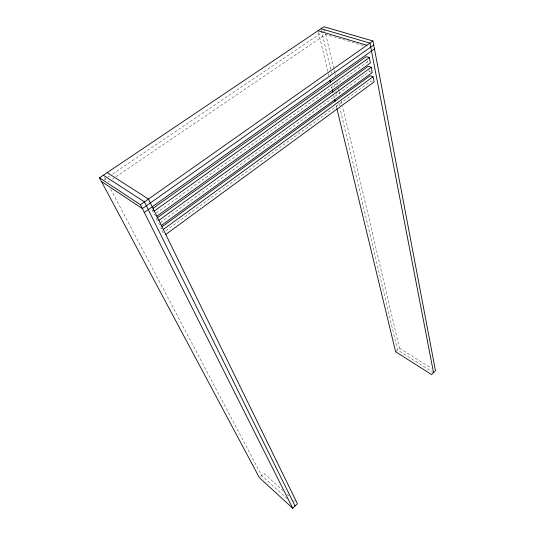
<?xml version="1.0" encoding="UTF-8"?>
<svg xmlns="http://www.w3.org/2000/svg" width="535" height="535" viewBox="0 0 535 535"><rect width="100%" height="100%" fill="white"/><g stroke="black" fill="none" stroke-linecap="round" stroke-linejoin="round"><path stroke-width="0.4" stroke-dasharray="2.67 2.01" d="M260.518 476.578L263.956 473.401L282.814 490.495M395.612 351.736L399.458 348.178L342.701 106.498M165.863 230.719L371.096 80.939L372.601 81.447M371.504 72.312L369.23 71.563L158.741 223.69L160.694 224.994M156.26 213.03L367.324 62.013L368.849 62.495M108.297 181.933L109.675 180.997M112.437 179.125L115.199 177.245M115.888 176.777L325.755 34.367L364.088 45.836M104.265 179.653L105.642 178.717M108.411 176.844L109.795 175.915M112.557 174.042L322.792 31.973M323.481 31.505L324.865 30.569L324.33 28.281M399.458 348.178L431.25 368.127M433.537 372.668L397.538 349.95L339.959 108.23M156.187 215.779L154.22 214.488L151.666 209.285M162.018 228.592L160.721 227.716L163.162 232.692L165.108 234.009M287.074 494.36L288.893 496.012M293.762 500.426L294.979 501.529M287.175 498.787L261.668 475.521L110.745 189.229M104.519 177.419L106.077 180.375M156.24 218.601L158.387 222.961M318.452 32.347L328.243 72.88M328.436 73.69L329.226 76.933M331.573 86.657L332.161 89.091M333.726 95.578L334.315 98.005M336.08 105.301L336.662 107.736M321.408 30.355L331.065 70.914M331.259 71.723L331.647 73.349M334.161 83.895L334.93 87.138M335.9 91.191L337.057 96.059M338.795 103.362L339.765 107.415M325.688 34.073L333.907 69.062M334.101 69.878L334.863 73.134M335.05 73.944L335.438 75.575M336.963 82.082L337.538 84.523M338.495 88.596L339.07 91.037M339.257 91.846L339.832 94.287M341.357 100.801L342.507 105.683M367.017 60.475L367.324 62.013M368.929 70.058L369.23 71.563"/><path stroke-width="0.8" d="M336.863 108.545L395.612 351.736L431.578 374.547L435.49 370.788L372.962 40.981L323.969 26.75L99.51 177.794L259.375 477.641L292.719 508.25L297.413 503.729L148.469 199.08L107.181 172.631M165.756 234.45L374.105 81.955L373.082 76.759L370.059 75.756L162.065 226.733M163.322 229.468L373.082 76.759M161.349 225.436L372.26 72.559L371.216 67.263L368.174 66.28L156.922 218.113M158.855 220.333L371.216 67.263M156.842 216.214L370.38 62.983L369.317 57.579L366.248 56.623L153.023 208.316M369.317 57.579L154.294 210.997L152.977 210.141M144.31 212.408L374.473 48.939M373.724 44.98L142.39 208.583L101.496 181.519M99.51 177.794L140.451 204.724L372.962 40.981M321.02 28.736L369.939 43.114L433.537 372.668M318.058 30.722L366.896 45.254M103.355 175.206L144.47 201.896L295.073 505.99M140.451 204.724L292.719 508.25M330.008 80.176L330.597 82.604M332.355 89.9L332.944 92.334M334.709 99.63L335.097 101.249"/></g></svg>
